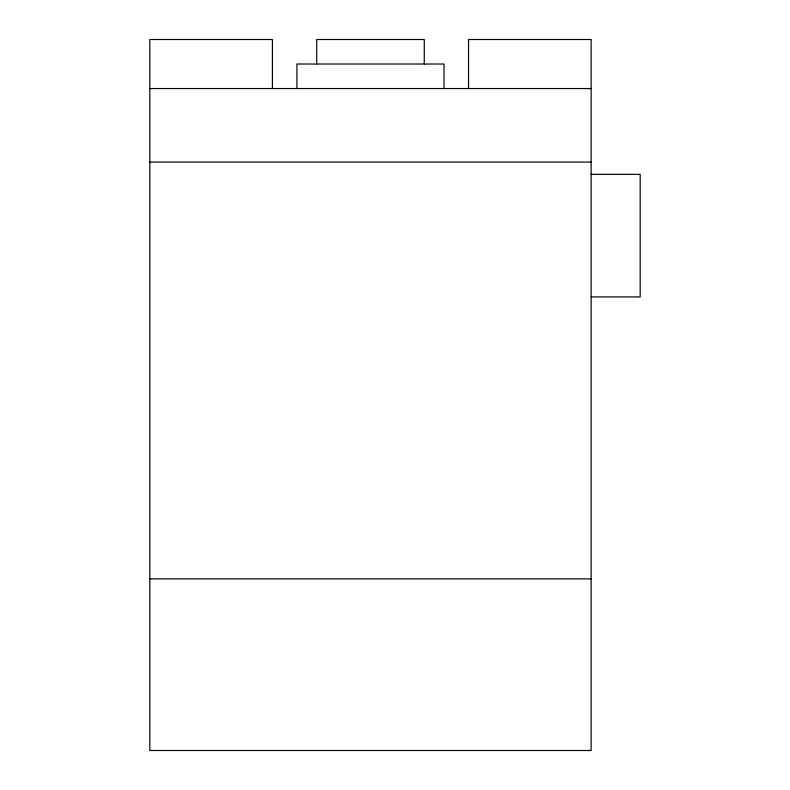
<?xml version="1.0" encoding="UTF-8"?>
<svg xmlns="http://www.w3.org/2000/svg" width="790" height="790" viewBox="0 0 790 790"><rect width="100%" height="100%" fill="white"/><g stroke="black" fill="none" stroke-linecap="round" stroke-linejoin="round"><path stroke-width="1.19" d="M149.823 88.539L591.137 88.539M149.823 162.088L591.137 162.088M591.137 174.343L640.177 174.343L640.177 296.931L591.137 296.931M149.823 578.882L591.137 578.882M468.549 88.539L468.549 39.5L591.137 39.5L591.137 750.5L149.823 750.5L149.823 39.5L272.412 39.5L272.412 88.539M444.039 88.539L444.039 64.02L296.931 64.02L296.931 88.539M424.269 64.02L424.269 39.5L316.691 39.5L316.691 64.02"/></g></svg>
